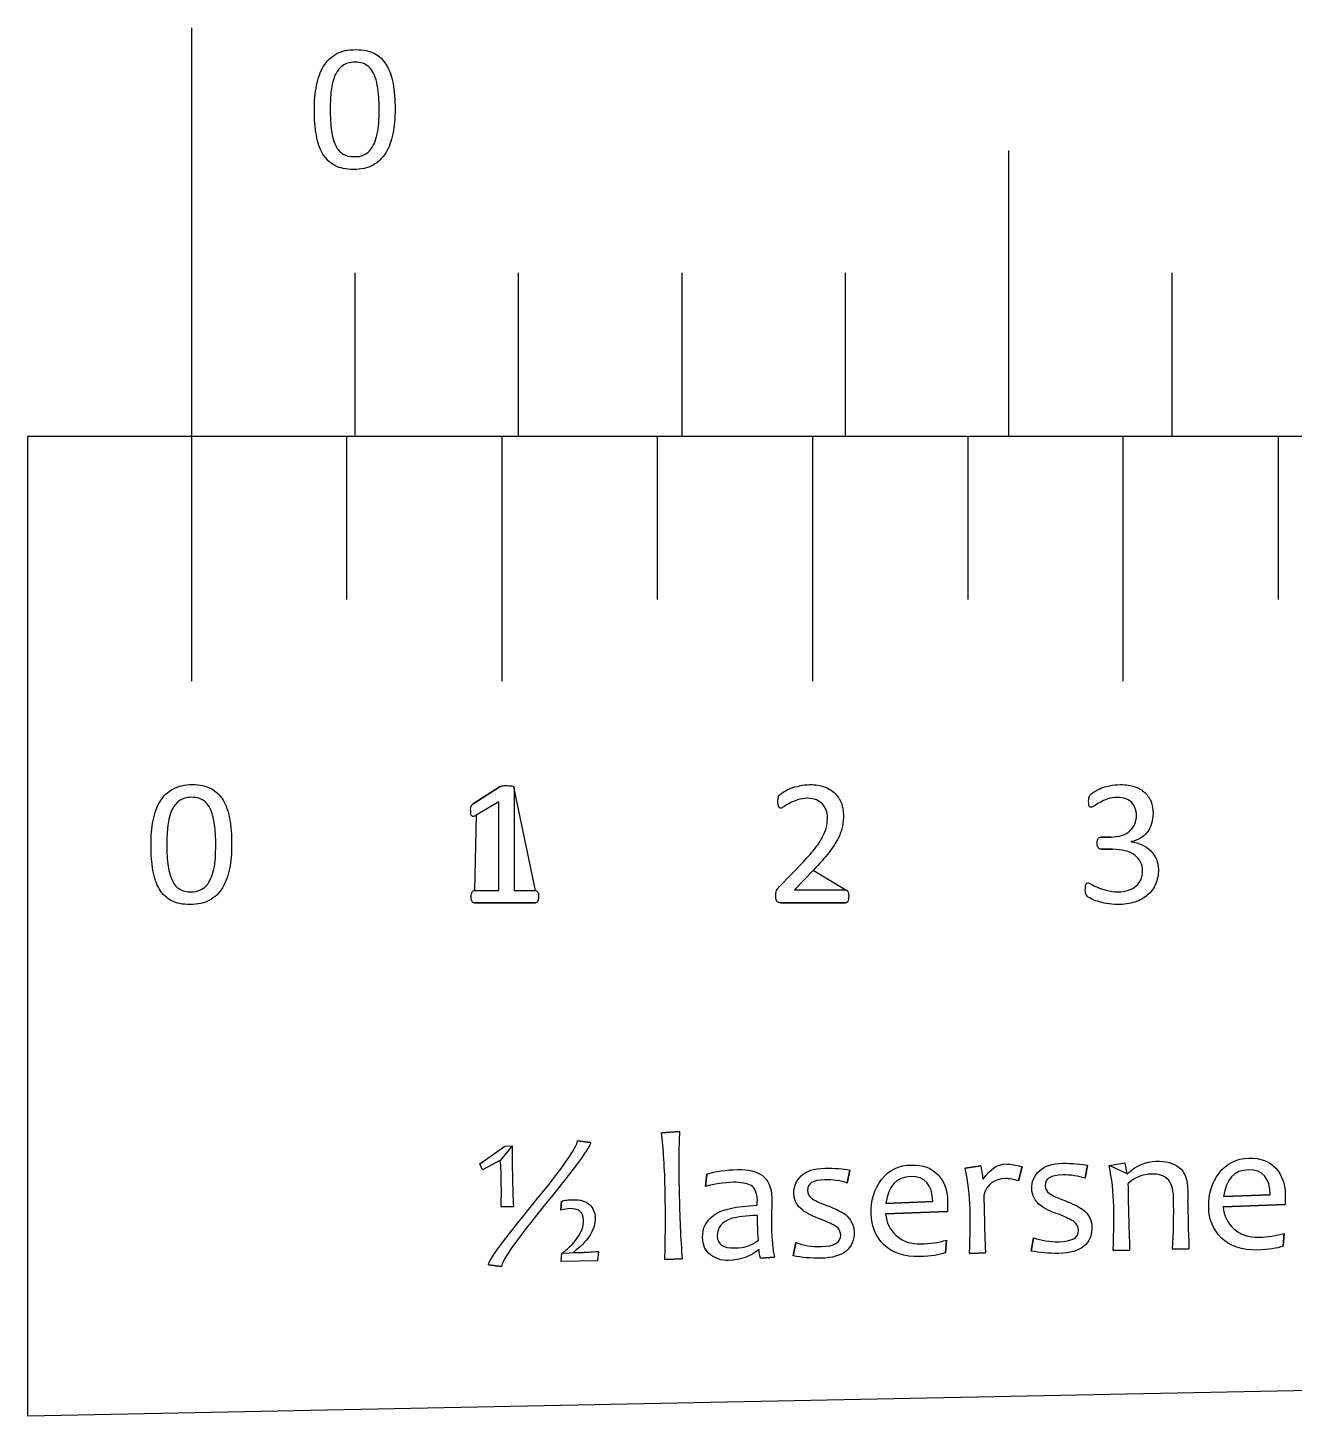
# Model space of a CAD drawing. Extents: x 4 to 55.2, y 4.1 to 17.7.
# Drawn here: x 4 to 16.4, y 4.07 to 17.67 of the extents above; entities that cross this region are included whole.
import ezdxf

# ---------------------------------------------------------------- set-up
doc = ezdxf.new("R2010")
doc.units = 0
doc.layers.get('0').update_dxf_attribs({"linetype": 'CONTINUOUS'})

msp = doc.modelspace()

# ---------------------------------------------------------------- linework, layer by layer
at = {"color": 7}
for points in [[(5.600418, 17.673884), (5.600418, 13.673384)], [(13.599724, 16.473311), (13.599724, 13.673384)], [(7.200053, 15.273867), (7.200053, 13.673384)], [(8.799689, 15.273867), (8.799689, 13.673384)], [(10.400453, 15.273867), (10.400453, 13.673384)], [(12.000089, 15.273867), (12.000089, 13.673384)], [(15.200489, 15.273867), (15.200489, 13.673384)], [(5.600418, 13.673384), (5.600418, 11.273367)], [(7.11962, 13.673384), (7.11962, 12.073749)], [(8.639669, 13.673384), (8.639669, 11.273367)], [(10.16, 13.673384), (10.16, 12.073749)], [(11.680331, 13.673384), (11.680331, 11.273367)], [(13.200662, 13.673384), (13.200662, 12.073749)], [(14.719582, 13.673384), (14.719582, 11.273367)], [(16.239913, 13.673384), (16.239913, 12.073749)]]:
    msp.add_lwpolyline(points, dxfattribs=at)
for points in [[(7.439378, 16.864753), (7.439378, 16.864753)], [(7.5946, 16.87576), (7.5946, 16.87576)], [(55.199844, 5.098627), (3.999089, 4.074442), (3.999653, 13.673384), (55.200409, 13.673384), (55.200409, 5.098627), (55.199844, 5.098627)], [(8.360833, 10.073922), (8.624429, 10.24128)], [(8.758767, 10.238176), (8.762153, 10.227169), (8.762153, 9.224998), (8.968176, 9.224998)], [(8.37184, 9.224998), (8.610036, 9.224998), (8.610036, 10.093678), (8.38962, 9.960187)], [(5.839742, 9.6647), (5.839742, 9.6647)], [(5.994964, 9.675707), (5.994964, 9.675707)], [(14.503682, 9.747391), (14.603871, 9.747391)], [(14.801144, 9.702236), (14.801144, 9.699978)], [(14.618264, 9.627447), (14.50594, 9.627447)], [(11.358316, 9.264509), (11.586633, 9.499318)], [(11.686822, 9.420013), (11.5062, 9.231489), (12.002064, 9.231489)], [(15.068127, 9.428762), (15.068127, 9.428762)], [(9.000349, 9.162062), (9.000349, 9.162062)], [(12.036496, 9.168836), (12.036496, 9.168836)], [(8.968176, 9.102513), (8.37184, 9.102513)], [(12.003193, 9.102513), (11.372709, 9.102513)], [(10.202051, 6.851509), (10.380416, 6.863644)], [(8.626687, 6.582551), (8.451144, 6.488571), (8.426027, 6.54812), (8.670713, 6.719147), (8.742398, 6.721404)], [(9.379656, 6.770793), (9.508631, 6.756682), (9.508631, 6.756682)], [(13.175262, 6.502964), (13.328509, 6.528364)], [(14.373578, 6.53288), (14.349307, 6.405033)], [(14.585244, 6.531751), (14.73962, 6.557151), (14.758247, 6.450189), (14.765867, 6.450189)], [(10.633004, 6.325447), (10.64514, 6.446802)], [(12.045244, 6.485467), (12.020973, 6.35762)], [(13.348264, 6.399389), (13.354756, 6.399389)], [(13.735191, 6.519616), (13.698784, 6.378504)], [(13.735191, 6.519616), (13.735191, 6.519616)], [(8.754533, 6.127044), (8.634307, 6.124787)], [(8.754533, 6.127044), (8.754533, 6.127044)], [(9.216249, 6.094024), (9.224151, 6.181231)], [(12.40028, 6.159218), (12.857762, 6.178973), (12.857762, 6.178973)], [(13.004236, 6.183207), (13.004236, 6.183207)], [(16.308211, 6.147082), (15.701998, 6.12394)], [(15.705384, 6.226387), (16.162867, 6.243884), (16.162867, 6.243884)], [(16.30934, 6.250658), (16.30934, 6.250658)], [(13.003107, 6.08076), (12.396893, 6.057618)], [(12.088142, 5.886873), (12.088142, 5.886873)], [(14.416476, 5.934287), (14.416476, 5.934287)], [(16.299462, 5.865707), (16.287327, 5.741247)], [(11.151164, 5.798538), (11.151164, 5.798538)], [(11.492936, 5.645291), (11.517207, 5.775396)], [(12.994358, 5.799667), (12.982222, 5.676336)], [(13.821269, 5.692704), (13.84554, 5.822809)], [(15.366718, 5.71246), (15.205851, 5.710484)], [(15.366718, 5.71246), (15.366718, 5.71246)], [(9.585678, 5.688471), (9.5758, 5.597878), (9.219636, 5.591387), (9.227256, 5.670691)], [(9.346353, 5.686213), (9.346353, 5.677182)], [(9.585678, 5.688471), (9.585678, 5.688471)], [(10.405816, 5.614529), (10.2362, 5.610013)], [(10.405816, 5.614529), (10.405816, 5.614529)], [(11.159913, 5.70484), (11.151164, 5.70484)], [(11.309773, 5.630898), (11.172049, 5.623278)], [(11.309773, 5.630898), (11.309773, 5.630898)], [(13.374793, 5.674078), (13.219289, 5.669562)], [(14.785904, 5.700607), (14.624756, 5.698349)], [(8.637693, 5.540587), (8.508718, 5.557238)]]:
    msp.add_lwpolyline(points, close=True, dxfattribs=at)
for points in [[(6.894689, 17.296836), (6.925451, 17.347636), (6.967502, 17.388558), (7.019149, 17.417062)], [(7.019149, 17.417062), (7.071078, 17.446978), (7.13486, 17.45996), (7.21106, 17.45996)], [(7.21106, 17.45996), (7.282744, 17.45996), (7.343422, 17.446978), (7.392811, 17.422707)], [(7.392811, 17.422707), (7.441353, 17.397307), (7.480018, 17.358642), (7.51078, 17.308971)], [(6.826391, 17.10944), (6.839656, 17.182253), (6.862798, 17.245189), (6.894689, 17.296836)], [(7.079827, 17.30248), (7.047936, 17.27708), (7.023664, 17.245189), (7.005884, 17.204267)], [(7.202311, 17.337758), (7.151511, 17.3355), (7.110589, 17.325622), (7.079827, 17.30248)], [(7.278229, 17.326751), (7.255087, 17.332113), (7.229687, 17.3355), (7.202311, 17.337758)], [(7.338907, 17.291473), (7.32028, 17.305867), (7.300242, 17.318002), (7.278229, 17.326751)], [(7.384062, 17.228538), (7.370798, 17.252809), (7.355558, 17.272564), (7.338907, 17.291473)], [(7.51078, 17.308971), (7.539567, 17.259582), (7.56158, 17.200033), (7.574844, 17.12722)], [(7.005884, 17.204267), (6.988387, 17.163627), (6.976251, 17.115084), (6.969478, 17.058922)], [(7.415107, 17.139356), (7.406076, 17.173504), (7.396198, 17.203138), (7.384062, 17.228538)], [(7.432604, 17.018), (7.428089, 17.063156), (7.421598, 17.104078), (7.415107, 17.139356)], [(6.805224, 16.870398), (6.804378, 16.956193), (6.810869, 17.036627), (6.826391, 17.10944)], [(6.969478, 17.058922), (6.962987, 17.002478), (6.9596, 16.944058), (6.9596, 16.882533)], [(7.439378, 16.864753), (7.439378, 16.922044), (7.43712, 16.973973), (7.432604, 17.018)], [(7.574844, 17.12722), (7.588109, 17.053278), (7.5946, 16.969458), (7.5946, 16.87576)], [(6.824133, 16.621196), (6.810869, 16.694009), (6.804378, 16.7767), (6.805224, 16.870398)], [(6.9596, 16.882533), (6.9596, 16.796456), (6.964116, 16.722513), (6.972864, 16.662964)], [(7.434862, 16.742551), (7.43712, 16.782062), (7.439378, 16.824113), (7.439378, 16.864753)], [(7.5946, 16.87576), (7.5946, 16.788836), (7.58698, 16.707273), (7.573716, 16.635589)], [(7.420469, 16.63446), (7.427242, 16.66748), (7.431476, 16.703887), (7.434862, 16.742551)], [(6.887916, 16.436904), (6.857153, 16.485447), (6.836269, 16.547253), (6.824133, 16.621196)], [(6.972864, 16.662964), (6.981613, 16.603416), (6.994878, 16.554873), (7.014916, 16.51762)], [(7.391964, 16.541891), (7.402971, 16.569267), (7.412849, 16.600311), (7.420469, 16.63446)], [(7.573716, 16.635589), (7.558193, 16.563904), (7.535051, 16.500969), (7.504289, 16.44904)], [(7.014916, 16.51762), (7.032413, 16.481213), (7.056684, 16.452427), (7.087447, 16.436058)], [(7.283873, 16.425898), (7.308144, 16.436058), (7.329029, 16.451298), (7.347656, 16.471336)], [(7.347656, 16.471336), (7.364307, 16.49222), (7.3787, 16.515362), (7.391964, 16.541891)], [(7.005884, 16.323451), (6.957342, 16.34998), (6.917831, 16.387516), (6.887916, 16.436904)], [(7.187918, 16.285916), (7.115104, 16.285916), (7.054427, 16.298051), (7.005884, 16.323451)], [(7.087447, 16.436058), (7.116233, 16.418278), (7.15264, 16.410658), (7.196667, 16.411787)], [(7.3787, 16.329096), (7.325642, 16.29918), (7.262989, 16.285916), (7.187918, 16.285916)], [(7.196667, 16.411787), (7.228558, 16.410658), (7.258473, 16.414891), (7.283873, 16.425898)], [(7.504289, 16.44904), (7.471269, 16.397393), (7.429218, 16.355342), (7.3787, 16.329096)], [(5.295053, 10.097064), (5.325816, 10.147582), (5.367867, 10.189633), (5.419513, 10.217009)], [(5.419513, 10.217009), (5.471442, 10.246924), (5.535224, 10.261318), (5.611424, 10.261318)], [(5.611424, 10.261318), (5.683109, 10.261318), (5.743787, 10.248053), (5.793176, 10.221524)], [(5.793176, 10.221524), (5.841718, 10.196124), (5.880382, 10.158589), (5.911144, 10.1092)], [(8.624429, 10.24128), (8.625558, 10.242409), (8.628662, 10.243538), (8.633178, 10.244667)], [(8.633178, 10.244667), (8.636564, 10.246924), (8.640798, 10.248053), (8.646442, 10.250311)], [(8.646442, 10.250311), (8.650676, 10.250311), (8.65632, 10.250311), (8.66394, 10.25144)], [(8.66394, 10.25144), (8.670713, 10.250311), (8.680591, 10.250311), (8.691598, 10.25144)], [(8.691598, 10.25144), (8.704862, 10.250311), (8.715869, 10.250311), (8.725747, 10.250311)], [(8.725747, 10.250311), (8.734496, 10.248053), (8.742398, 10.246924), (8.74776, 10.244667)], [(8.74776, 10.244667), (8.753404, 10.242409), (8.756509, 10.240151), (8.758767, 10.238176)], [(11.403471, 10.191891), (11.421251, 10.202898), (11.442136, 10.213904), (11.468664, 10.224911)], [(11.468664, 10.224911), (11.494064, 10.234789), (11.523698, 10.24128), (11.555589, 10.250311)], [(11.555589, 10.250311), (11.586633, 10.255673), (11.619653, 10.261318), (11.654931, 10.261318)], [(11.654931, 10.261318), (11.709964, 10.261318), (11.757378, 10.252287), (11.799429, 10.238176)], [(11.799429, 10.238176), (11.840069, 10.221524), (11.875347, 10.20064), (11.903004, 10.172982)], [(14.440747, 10.191891), (14.458527, 10.202898), (14.479411, 10.213904), (14.504811, 10.224911)], [(14.504811, 10.224911), (14.529082, 10.234789), (14.557587, 10.24128), (14.590607, 10.250311)], [(14.590607, 10.250311), (14.62278, 10.255673), (14.658058, 10.261318), (14.69644, 10.261318)], [(14.69644, 10.261318), (14.748369, 10.261318), (14.794653, 10.253416), (14.835576, 10.240151)], [(14.835576, 10.240151), (14.873958, 10.227169), (14.906978, 10.207131), (14.934636, 10.18286)], [(5.226756, 9.909669), (5.24002, 9.9822), (5.263162, 10.044007), (5.295053, 10.097064)], [(5.480191, 10.101298), (5.4483, 10.077027), (5.424029, 10.044007), (5.406249, 10.004496)], [(5.602676, 10.136576), (5.551876, 10.135447), (5.510953, 10.12444), (5.480191, 10.101298)], [(5.678593, 10.125569), (5.655451, 10.132342), (5.630051, 10.135447), (5.602676, 10.136576)], [(5.739271, 10.090291), (5.720644, 10.106942), (5.700607, 10.119078), (5.678593, 10.125569)], [(5.784427, 10.028484), (5.771162, 10.052756), (5.755922, 10.073922), (5.739271, 10.090291)], [(5.911144, 10.1092), (5.939931, 10.060658), (5.961944, 9.99998), (5.975209, 9.926038)], [(8.347569, 10.061787), (8.350956, 10.064891), (8.355471, 10.068278), (8.360833, 10.073922)], [(11.343076, 10.09904), (11.341947, 10.108071), (11.343076, 10.114562), (11.343922, 10.122182)], [(11.345051, 10.067149), (11.343076, 10.075051), (11.341947, 10.086058), (11.343076, 10.09904)], [(11.343922, 10.122182), (11.343922, 10.128956), (11.345051, 10.133471), (11.347309, 10.138833)], [(11.349567, 10.047393), (11.347309, 10.05078), (11.34618, 10.0584), (11.345051, 10.067149)], [(11.347309, 10.138833), (11.348438, 10.143349), (11.349567, 10.146453), (11.352953, 10.153227)], [(11.352953, 10.153227), (11.354082, 10.156613), (11.359444, 10.160847), (11.367064, 10.16762)], [(11.367064, 10.16762), (11.373838, 10.172982), (11.385973, 10.180884), (11.403471, 10.191891)], [(11.458787, 10.079284), (11.435644, 10.067149), (11.416736, 10.056142), (11.402342, 10.047393)], [(11.535833, 10.111176), (11.5062, 10.101298), (11.479671, 10.090291), (11.458787, 10.079284)], [(11.635176, 10.126698), (11.59764, 10.125569), (11.56462, 10.121336), (11.535833, 10.111176)], [(11.718996, 10.111176), (11.693596, 10.121336), (11.665938, 10.125569), (11.635176, 10.126698)], [(11.779391, 10.071664), (11.761893, 10.086904), (11.742138, 10.101298), (11.718996, 10.111176)], [(11.815798, 10.012116), (11.807049, 10.033), (11.794913, 10.052756), (11.779391, 10.071664)], [(11.903004, 10.172982), (11.929533, 10.144478), (11.949289, 10.113433), (11.963682, 10.078156)], [(11.963682, 10.078156), (11.976947, 10.042878), (11.983438, 10.004496), (11.984567, 9.965831)], [(14.384584, 10.09904), (14.384584, 10.108071), (14.384584, 10.114562), (14.385713, 10.122182)], [(14.385713, 10.067149), (14.384584, 10.073922), (14.384584, 10.086058), (14.384584, 10.09904)], [(14.385713, 10.122182), (14.385713, 10.128956), (14.386842, 10.133471), (14.3891, 10.141091)], [(14.389947, 10.05078), (14.387971, 10.052756), (14.386842, 10.059529), (14.385713, 10.067149)], [(14.3891, 10.141091), (14.389947, 10.144478), (14.392204, 10.148711), (14.395591, 10.154356)], [(14.395591, 10.154356), (14.39672, 10.156613), (14.400107, 10.161976), (14.406598, 10.16762)], [(14.406598, 10.16762), (14.411113, 10.172982), (14.423249, 10.180884), (14.440747, 10.191891)], [(14.49578, 10.086904), (14.472638, 10.073922), (14.45514, 10.062916), (14.440747, 10.053884)], [(14.57198, 10.121336), (14.542064, 10.1092), (14.516947, 10.098193), (14.49578, 10.086904)], [(14.665678, 10.135447), (14.631529, 10.134318), (14.599638, 10.130084), (14.57198, 10.121336)], [(14.748369, 10.121336), (14.724098, 10.131213), (14.69644, 10.134318), (14.665678, 10.135447)], [(14.806789, 10.084929), (14.791267, 10.09904), (14.77264, 10.112304), (14.748369, 10.121336)], [(14.840938, 10.027638), (14.833318, 10.049651), (14.821182, 10.067149), (14.806789, 10.084929)], [(14.934636, 10.18286), (14.961164, 10.156613), (14.98092, 10.126698), (14.995313, 10.094807)], [(14.995313, 10.094807), (15.007449, 10.059529), (15.01394, 10.020864), (15.015069, 9.980224)], [(5.406249, 10.004496), (5.388751, 9.962444), (5.376616, 9.913902), (5.369842, 9.859998)], [(5.815471, 9.938173), (5.80644, 9.972322), (5.796562, 10.003367), (5.784427, 10.028484)], [(5.832969, 9.817947), (5.828453, 9.863384), (5.821962, 9.902896), (5.815471, 9.938173)], [(8.335433, 10.006471), (8.334304, 10.016349), (8.334304, 10.026509), (8.336562, 10.031871)], [(8.337691, 9.973451), (8.335433, 9.981071), (8.334304, 9.99236), (8.335433, 10.006471)], [(8.336562, 10.031871), (8.336562, 10.038644), (8.33882, 10.044007), (8.341078, 10.05078)], [(8.345311, 9.954824), (8.341078, 9.957082), (8.33882, 9.964702), (8.337691, 9.973451)], [(8.341078, 10.05078), (8.342207, 10.053884), (8.344464, 10.059529), (8.347569, 10.061787)], [(8.361962, 9.94918), (8.354342, 9.948051), (8.348698, 9.94918), (8.345311, 9.954824)], [(8.38962, 9.960187), (8.377484, 9.954824), (8.368453, 9.950309), (8.361962, 9.94918)], [(11.358316, 10.035258), (11.354082, 10.037516), (11.350696, 10.04062), (11.349567, 10.047393)], [(11.369322, 10.030742), (11.365089, 10.029613), (11.361702, 10.030742), (11.358316, 10.035258)], [(11.402342, 10.047393), (11.387102, 10.036387), (11.376096, 10.029613), (11.369322, 10.030742)], [(11.829062, 9.939302), (11.827933, 9.965831), (11.8237, 9.988973), (11.815798, 10.012116)], [(11.820313, 9.858869), (11.825676, 9.886527), (11.827933, 9.913902), (11.829062, 9.939302)], [(11.984567, 9.965831), (11.983438, 9.927167), (11.980051, 9.89076), (11.974689, 9.855482)], [(14.397849, 10.04062), (14.394462, 10.04062), (14.391076, 10.044007), (14.389947, 10.05078)], [(14.409984, 10.038644), (14.40434, 10.038644), (14.400953, 10.038644), (14.397849, 10.04062)], [(14.440747, 10.053884), (14.425224, 10.042878), (14.414218, 10.038644), (14.409984, 10.038644)], [(14.835576, 9.873262), (14.846582, 9.897533), (14.851944, 9.927167), (14.853073, 9.960187)], [(14.853073, 9.960187), (14.851944, 9.983329), (14.848558, 10.005342), (14.840938, 10.027638)], [(15.015069, 9.980224), (15.01394, 9.944947), (15.009707, 9.910516), (15.000676, 9.879753)], [(5.205589, 9.671473), (5.204742, 9.756422), (5.211233, 9.837984), (5.226756, 9.909669)], [(5.369842, 9.859998), (5.363351, 9.803836), (5.359964, 9.744287), (5.359964, 9.68248)], [(5.839742, 9.6647), (5.839742, 9.722273), (5.837484, 9.772791), (5.832969, 9.817947)], [(5.975209, 9.926038), (5.988473, 9.853224), (5.994964, 9.769404), (5.994964, 9.675707)], [(11.786164, 9.761784), (11.802533, 9.795933), (11.814669, 9.828107), (11.820313, 9.858869)], [(11.974689, 9.855482), (11.966787, 9.817947), (11.953804, 9.779564), (11.933767, 9.737513)], [(14.707447, 9.761784), (14.737362, 9.771662), (14.763891, 9.786056), (14.785904, 9.804682)], [(14.785904, 9.804682), (14.806789, 9.82472), (14.82344, 9.846733), (14.835576, 9.873262)], [(14.960036, 9.797062), (14.941409, 9.772791), (14.918267, 9.753036), (14.892867, 9.736384)], [(15.000676, 9.879753), (14.990798, 9.85012), (14.977533, 9.821333), (14.960036, 9.797062)], [(5.224498, 9.420013), (5.211233, 9.493956), (5.204742, 9.576647), (5.205589, 9.671473)], [(5.359964, 9.68248), (5.359964, 9.595273), (5.36448, 9.52246), (5.373229, 9.463193)], [(5.835227, 9.543627), (5.837484, 9.582009), (5.839742, 9.62406), (5.839742, 9.6647)], [(5.994964, 9.675707), (5.994964, 9.588782), (5.987344, 9.508349), (5.97408, 9.436664)], [(11.713351, 9.644944), (11.744113, 9.686996), (11.768384, 9.725378), (11.786164, 9.761784)], [(11.933767, 9.737513), (11.912882, 9.696873), (11.883249, 9.64946), (11.843456, 9.597531)], [(14.468404, 9.688971), (14.467276, 9.698849), (14.468404, 9.709009), (14.470662, 9.717758)], [(14.471509, 9.659338), (14.468404, 9.665829), (14.467276, 9.675707), (14.468404, 9.688971)], [(14.470662, 9.717758), (14.472638, 9.72312), (14.474896, 9.731022), (14.478282, 9.734127)], [(14.479411, 9.640429), (14.474896, 9.643816), (14.472638, 9.650589), (14.471509, 9.659338)], [(14.478282, 9.734127), (14.481669, 9.738642), (14.484773, 9.743158), (14.489289, 9.744287)], [(14.489289, 9.744287), (14.492676, 9.746262), (14.498038, 9.747391), (14.503682, 9.747391)], [(14.603871, 9.747391), (14.641407, 9.747391), (14.675556, 9.753036), (14.707447, 9.761784)], [(14.892867, 9.736384), (14.865209, 9.720016), (14.835576, 9.709009), (14.801144, 9.702236)], [(14.801144, 9.699978), (14.839809, 9.696873), (14.875087, 9.685867), (14.908107, 9.671473)], [(14.908107, 9.671473), (14.94028, 9.653693), (14.968784, 9.636196), (14.993056, 9.613053)], [(5.820833, 9.433278), (5.827607, 9.466298), (5.83184, 9.502704), (5.835227, 9.543627)], [(11.586633, 9.499318), (11.63828, 9.554633), (11.680331, 9.603176), (11.713351, 9.644944)], [(11.843456, 9.597531), (11.803662, 9.544756), (11.750887, 9.486336), (11.686822, 9.420013)], [(14.491547, 9.630551), (14.485902, 9.63168), (14.481669, 9.636196), (14.479411, 9.640429)], [(14.50594, 9.627447), (14.499167, 9.627447), (14.494933, 9.627447), (14.491547, 9.630551)], [(14.742724, 9.613053), (14.705471, 9.621802), (14.66342, 9.627447), (14.618264, 9.627447)], [(14.835576, 9.569027), (14.810176, 9.588782), (14.779131, 9.603176), (14.742724, 9.613053)], [(14.892867, 9.501576), (14.879602, 9.526976), (14.860693, 9.550118), (14.835576, 9.569027)], [(14.993056, 9.613053), (15.016198, 9.588782), (15.033978, 9.559996), (15.048089, 9.530362)], [(15.048089, 9.530362), (15.060224, 9.498471), (15.066998, 9.46404), (15.068127, 9.428762)], [(5.28828, 9.238262), (5.257518, 9.285676), (5.236633, 9.3472), (5.224498, 9.420013)], [(5.373229, 9.463193), (5.381978, 9.403644), (5.395242, 9.356231), (5.41528, 9.318696)], [(5.792329, 9.342967), (5.803336, 9.369496), (5.813213, 9.401387), (5.820833, 9.433278)], [(5.97408, 9.436664), (5.958558, 9.362722), (5.935416, 9.300916), (5.904653, 9.250398)], [(14.912622, 9.41578), (14.911493, 9.447671), (14.905002, 9.475329), (14.892867, 9.501576)], [(14.8971, 9.333089), (14.906978, 9.35736), (14.911493, 9.384736), (14.912622, 9.41578)], [(15.068127, 9.428762), (15.066998, 9.377116), (15.058249, 9.329702), (15.040469, 9.286804)], [(5.41528, 9.318696), (5.432778, 9.280031), (5.457049, 9.252373), (5.487811, 9.237133)], [(5.684238, 9.227256), (5.708509, 9.237133), (5.729393, 9.251527), (5.74802, 9.272411)], [(5.74802, 9.272411), (5.764671, 9.291038), (5.779064, 9.31418), (5.792329, 9.342967)], [(5.904653, 9.250398), (5.871633, 9.196211), (5.829582, 9.1567), (5.779064, 9.127913)], [(11.340818, 9.242496), (11.345051, 9.250398), (11.350696, 9.256889), (11.358316, 9.264509)], [(14.352693, 9.243624), (14.351564, 9.263662), (14.353822, 9.278902), (14.359184, 9.287651)], [(14.359184, 9.287651), (14.362571, 9.296682), (14.369062, 9.29894), (14.377811, 9.299787)], [(14.377811, 9.299787), (14.382327, 9.29894), (14.392204, 9.295553), (14.408856, 9.285676)], [(14.408856, 9.285676), (14.424378, 9.275516), (14.445262, 9.265638), (14.470662, 9.25576)], [(14.470662, 9.25576), (14.49578, 9.243624), (14.524567, 9.233747), (14.558716, 9.226127)], [(14.776027, 9.227256), (14.80566, 9.237133), (14.83106, 9.250398), (14.850816, 9.267896)], [(14.850816, 9.267896), (14.870853, 9.285676), (14.886093, 9.307689), (14.8971, 9.333089)], [(15.040469, 9.286804), (15.021842, 9.243624), (14.995313, 9.208347), (14.962293, 9.179842)], [(5.406249, 9.123398), (5.357989, 9.148798), (5.318196, 9.186333), (5.28828, 9.238262)], [(5.588282, 9.086144), (5.515469, 9.086144), (5.454791, 9.09828), (5.406249, 9.123398)], [(5.487811, 9.237133), (5.516598, 9.218224), (5.553004, 9.209476), (5.597031, 9.211733)], [(5.779064, 9.127913), (5.726007, 9.099127), (5.663353, 9.086144), (5.588282, 9.086144)], [(5.597031, 9.211733), (5.628922, 9.209476), (5.658838, 9.21512), (5.684238, 9.227256)], [(8.339949, 9.162062), (8.33882, 9.173069), (8.339949, 9.181818), (8.342207, 9.190849)], [(8.342207, 9.133558), (8.339949, 9.142307), (8.33882, 9.151056), (8.339949, 9.162062)], [(8.342207, 9.190849), (8.343336, 9.19734), (8.345311, 9.204113), (8.348698, 9.208347)], [(8.349827, 9.115778), (8.345311, 9.121422), (8.343336, 9.125656), (8.342207, 9.133558)], [(8.348698, 9.208347), (8.350956, 9.213991), (8.354342, 9.216249), (8.358576, 9.219353)], [(8.359704, 9.107029), (8.355471, 9.109287), (8.352084, 9.111262), (8.349827, 9.115778)], [(8.358576, 9.219353), (8.361962, 9.221611), (8.366478, 9.223869), (8.37184, 9.224998)], [(8.968176, 9.224998), (8.971562, 9.223869), (8.976078, 9.221611), (8.980311, 9.219353)], [(8.990471, 9.115778), (8.987084, 9.111262), (8.983698, 9.109287), (8.979464, 9.107029)], [(8.980311, 9.219353), (8.983698, 9.216249), (8.987084, 9.213991), (8.9916, 9.208347)], [(8.996962, 9.133558), (8.994704, 9.125656), (8.992447, 9.121422), (8.990471, 9.115778)], [(8.9916, 9.208347), (8.993576, 9.204113), (8.995833, 9.19734), (8.998091, 9.190849)], [(9.000349, 9.162062), (8.99922, 9.151056), (8.998091, 9.142307), (8.996962, 9.133558)], [(8.998091, 9.190849), (8.998091, 9.181818), (8.99922, 9.173069), (9.000349, 9.162062)], [(11.321909, 9.168836), (11.32078, 9.179842), (11.32078, 9.190849), (11.323038, 9.200727)], [(11.325296, 9.135533), (11.321909, 9.144564), (11.32078, 9.1567), (11.321909, 9.168836)], [(11.323038, 9.200727), (11.323038, 9.207218), (11.325296, 9.21512), (11.329811, 9.223869)], [(11.335173, 9.115778), (11.329811, 9.121422), (11.326424, 9.126784), (11.325296, 9.135533)], [(11.329811, 9.223869), (11.331787, 9.228384), (11.336302, 9.236004), (11.340818, 9.242496)], [(11.350696, 9.107029), (11.343922, 9.109287), (11.33856, 9.111262), (11.335173, 9.115778)], [(12.002064, 9.231489), (12.00658, 9.231489), (12.011096, 9.229231), (12.015329, 9.227256)], [(12.015329, 9.227256), (12.019844, 9.224998), (12.023231, 9.220482), (12.026336, 9.21512)], [(12.027464, 9.119164), (12.02436, 9.111262), (12.020973, 9.109287), (12.017587, 9.107029)], [(12.026336, 9.21512), (12.029722, 9.209476), (12.03198, 9.204113), (12.034238, 9.195082)], [(12.034238, 9.13892), (12.03198, 9.1313), (12.029722, 9.122551), (12.027464, 9.119164)], [(12.034238, 9.195082), (12.034238, 9.188591), (12.035367, 9.178713), (12.036496, 9.168836)], [(12.036496, 9.168836), (12.035367, 9.1567), (12.034238, 9.147669), (12.034238, 9.13892)], [(14.353822, 9.212862), (14.351564, 9.220482), (14.351564, 9.23036), (14.352693, 9.243624)], [(14.358056, 9.191978), (14.355798, 9.195082), (14.353822, 9.204113), (14.353822, 9.212862)], [(14.364829, 9.176456), (14.362571, 9.179842), (14.360313, 9.184076), (14.358056, 9.191978)], [(14.374707, 9.163191), (14.370191, 9.167707), (14.366804, 9.170811), (14.364829, 9.176456)], [(14.406598, 9.144564), (14.3891, 9.153313), (14.37894, 9.158676), (14.374707, 9.163191)], [(14.470662, 9.118036), (14.444133, 9.124527), (14.42212, 9.133558), (14.406598, 9.144564)], [(14.559844, 9.097151), (14.526824, 9.101384), (14.496909, 9.109287), (14.470662, 9.118036)], [(14.558716, 9.226127), (14.591736, 9.21512), (14.629271, 9.209476), (14.670193, 9.211733)], [(14.670193, 9.211733), (14.709704, 9.209476), (14.744982, 9.21512), (14.776027, 9.227256)], [(14.962293, 9.179842), (14.927016, 9.148798), (14.884964, 9.125656), (14.836422, 9.110416)], [(8.37184, 9.102513), (8.366478, 9.102513), (8.361962, 9.103642), (8.359704, 9.107029)], [(8.979464, 9.107029), (8.974949, 9.103642), (8.970433, 9.102513), (8.968176, 9.102513)], [(11.372709, 9.102513), (11.36396, 9.102513), (11.357187, 9.103642), (11.350696, 9.107029)], [(12.017587, 9.107029), (12.012224, 9.103642), (12.007709, 9.102513), (12.003193, 9.102513)], [(14.666807, 9.086144), (14.628142, 9.086144), (14.592864, 9.089249), (14.559844, 9.097151)], [(14.836422, 9.110416), (14.785904, 9.094893), (14.729742, 9.086144), (14.666807, 9.086144)], [(10.239304, 6.268156), (10.233942, 6.504093), (10.221807, 6.699391), (10.202051, 6.851509)], [(10.380416, 6.863644), (10.371667, 6.702496), (10.369409, 6.505222), (10.376182, 6.272671)], [(8.742398, 6.721404), (8.74014, 6.637584), (8.74014, 6.53288), (8.744656, 6.408138)], [(8.944187, 6.151316), (9.235158, 6.50748), (9.379656, 6.712373), (9.379656, 6.770793)], [(9.508631, 6.756682), (9.508631, 6.71576), (9.363004, 6.517358), (9.072033, 6.159218)], [(8.634307, 6.406162), (8.632049, 6.466558), (8.629791, 6.524978), (8.626687, 6.582551)], [(12.3571, 6.391769), (12.427656, 6.485467), (12.52474, 6.534009), (12.6492, 6.535138)], [(12.6492, 6.535138), (12.762936, 6.537113), (12.84986, 6.505222), (12.910538, 6.440311)], [(13.328509, 6.528364), (13.340644, 6.463453), (13.347136, 6.420273), (13.348264, 6.399389)], [(13.354756, 6.399389), (13.416562, 6.493087), (13.489376, 6.542758), (13.574324, 6.545016)], [(13.574324, 6.545016), (13.618351, 6.545016), (13.672256, 6.535138), (13.735191, 6.519616)], [(13.899444, 6.475589), (13.947987, 6.523849), (14.025033, 6.549249), (14.13002, 6.551507)], [(14.13002, 6.551507), (14.230209, 6.552636), (14.311771, 6.546144), (14.373578, 6.53288)], [(14.631529, 6.132689), (14.627013, 6.268156), (14.611773, 6.401647), (14.585244, 6.531751)], [(14.765867, 6.450189), (14.850816, 6.530622), (14.943384, 6.570416), (15.042727, 6.572391)], [(15.042727, 6.572391), (15.139811, 6.57352), (15.215729, 6.554893), (15.271044, 6.511996)], [(15.662204, 6.45668), (15.73276, 6.550378), (15.829844, 6.59892), (15.954304, 6.602307)], [(15.954304, 6.602307), (16.06804, 6.604564), (16.154964, 6.571262), (16.215642, 6.505222)], [(8.634307, 6.124787), (8.635436, 6.221871), (8.635436, 6.315569), (8.634307, 6.406162)], [(8.744656, 6.408138), (8.744656, 6.320084), (8.74776, 6.226387), (8.754533, 6.127044)], [(10.64514, 6.446802), (10.732064, 6.47446), (10.833664, 6.487724), (10.949376, 6.490829)], [(10.949376, 6.490829), (11.052951, 6.491958), (11.133384, 6.473331), (11.191804, 6.43128)], [(11.191804, 6.43128), (11.249378, 6.389511), (11.28014, 6.315569), (11.282398, 6.213122)], [(11.499427, 6.253762), (11.497169, 6.321213), (11.520311, 6.379633), (11.571111, 6.428176)], [(11.571111, 6.428176), (11.619653, 6.476718), (11.6967, 6.501836), (11.801687, 6.504093)], [(12.020973, 6.35762), (11.95578, 6.380762), (11.88212, 6.391769), (11.799429, 6.39064)], [(11.801687, 6.504093), (11.901876, 6.505222), (11.983438, 6.498731), (12.045244, 6.485467)], [(12.254653, 6.056489), (12.251267, 6.184336), (12.285416, 6.296942), (12.3571, 6.391769)], [(12.644967, 6.421402), (12.503856, 6.418016), (12.422293, 6.33222), (12.40028, 6.159218)], [(12.857762, 6.178973), (12.853247, 6.344356), (12.782691, 6.424789), (12.644967, 6.421402)], [(12.910538, 6.440311), (12.970087, 6.37286), (13.001131, 6.287064), (13.004236, 6.183207)], [(13.224933, 6.103902), (13.220418, 6.242756), (13.203767, 6.375118), (13.175262, 6.502964)], [(13.570938, 6.402776), (13.459742, 6.399389), (13.389187, 6.346613), (13.358142, 6.24078)], [(13.698784, 6.378504), (13.6525, 6.392898), (13.609602, 6.402776), (13.570938, 6.402776)], [(13.82776, 6.301176), (13.825502, 6.368627), (13.848644, 6.427047), (13.899444, 6.475589)], [(14.127762, 6.438053), (14.014027, 6.433538), (13.958993, 6.401647), (13.960122, 6.335607)], [(14.349307, 6.405033), (14.284113, 6.428176), (14.210453, 6.439182), (14.127762, 6.438053)], [(14.9987, 6.446802), (14.913751, 6.444544), (14.837551, 6.413782), (14.769253, 6.350847)], [(15.15618, 6.399389), (15.118644, 6.432409), (15.065869, 6.44906), (14.9987, 6.446802)], [(15.215729, 6.216509), (15.212342, 6.304562), (15.192587, 6.367498), (15.15618, 6.399389)], [(15.271044, 6.511996), (15.324949, 6.469944), (15.352607, 6.394027), (15.355711, 6.284807)], [(15.559758, 6.122811), (15.556371, 6.251787), (15.59052, 6.361853), (15.662204, 6.45668)], [(15.950071, 6.487724), (15.80896, 6.485467), (15.727398, 6.397131), (15.705384, 6.226387)], [(16.162867, 6.243884), (16.158351, 6.409267), (16.087796, 6.4897), (15.950071, 6.487724)], [(16.215642, 6.505222), (16.275191, 6.440311), (16.305953, 6.354233), (16.30934, 6.250658)], [(10.2362, 5.610013), (10.241562, 5.804182), (10.242691, 6.02234), (10.239304, 6.268156)], [(10.376182, 6.272671), (10.379287, 6.029113), (10.389447, 5.809544), (10.405816, 5.614529)], [(10.90422, 6.366369), (10.811651, 6.361853), (10.721058, 6.348589), (10.633004, 6.325447)], [(11.080609, 6.333349), (11.040816, 6.355362), (10.981267, 6.366369), (10.90422, 6.366369)], [(11.141287, 6.18998), (11.139029, 6.261664), (11.119273, 6.309078), (11.080609, 6.333349)], [(11.799429, 6.39064), (11.685693, 6.386124), (11.63066, 6.354233), (11.631789, 6.288193)], [(11.631789, 6.288193), (11.631789, 6.254891), (11.645053, 6.228644), (11.671582, 6.209736)], [(13.913838, 6.13918), (13.857676, 6.18236), (13.828889, 6.237393), (13.82776, 6.301176)], [(13.960122, 6.335607), (13.960122, 6.302304), (13.973387, 6.276058), (13.999916, 6.257149)], [(13.999916, 6.257149), (14.025033, 6.237393), (14.074704, 6.214251), (14.149776, 6.186593)], [(14.769253, 6.350847), (14.77264, 6.150187), (14.778002, 5.934287), (14.785904, 5.700607)], [(15.355711, 6.284807), (15.354582, 6.2738), (15.354582, 6.251787), (15.354582, 6.217638)], [(8.508718, 5.557238), (8.507589, 5.597878), (8.652933, 5.79628), (8.944187, 6.151316)], [(9.072033, 6.159218), (8.779933, 5.799667), (8.635436, 5.594773), (8.637693, 5.540587)], [(9.224151, 6.181231), (9.238544, 6.184336), (9.256042, 6.18998), (9.275798, 6.192238)], [(9.275798, 6.192238), (9.294707, 6.193367), (9.315591, 6.194496), (9.339862, 6.195342)], [(9.339862, 6.195342), (9.405902, 6.196471), (9.45896, 6.181231), (9.497342, 6.147929)], [(9.497342, 6.147929), (9.533749, 6.11378), (9.552658, 6.072011), (9.553787, 6.021211)], [(10.714567, 6.044353), (10.789638, 6.099669), (10.930749, 6.132689), (11.139029, 6.140309)], [(11.139029, 6.140309), (11.139029, 6.154702), (11.140158, 6.170224), (11.141287, 6.18998)], [(11.282398, 6.213122), (11.282398, 6.183207), (11.281269, 6.133818), (11.281269, 6.062133)], [(11.585504, 6.091767), (11.529342, 6.134947), (11.500556, 6.18998), (11.499427, 6.253762)], [(11.671582, 6.209736), (11.6967, 6.18998), (11.746371, 6.166838), (11.821442, 6.13918)], [(11.821442, 6.13918), (11.900747, 6.109547), (11.960296, 6.078502), (12.000089, 6.052256)], [(13.004236, 6.183207), (13.004236, 6.158089), (13.004236, 6.122811), (13.003107, 6.08076)], [(13.358142, 6.24078), (13.363787, 5.969564), (13.369149, 5.779911), (13.374793, 5.674078)], [(14.097847, 6.048869), (14.012051, 6.078502), (13.951373, 6.109547), (13.913838, 6.13918)], [(14.149776, 6.186593), (14.22908, 6.15696), (14.288629, 6.125916), (14.328422, 6.099669)], [(14.624756, 5.698349), (14.6304, 5.896751), (14.632658, 6.041249), (14.631529, 6.132689)], [(15.205851, 5.710484), (15.215729, 5.863731), (15.219116, 6.031089), (15.215729, 6.216509)], [(15.354582, 6.217638), (15.353453, 6.184336), (15.353453, 6.162322), (15.354582, 6.151316)], [(15.354582, 6.151316), (15.355711, 6.052256), (15.360227, 5.9055), (15.366718, 5.71246)], [(15.685347, 5.819422), (15.603784, 5.900984), (15.562016, 6.003713), (15.559758, 6.122811)], [(15.701998, 6.12394), (15.709618, 6.038991), (15.743767, 5.968436), (15.806702, 5.911144)], [(16.30934, 6.250658), (16.30934, 6.223), (16.30934, 6.18998), (16.308211, 6.147082)], [(9.304584, 6.108418), (9.2837, 6.107289), (9.253784, 6.101644), (9.216249, 6.094024)], [(9.440051, 5.99694), (9.438076, 6.07314), (9.392638, 6.109547), (9.304584, 6.108418)], [(9.424811, 5.907758), (9.434689, 5.937391), (9.440051, 5.968436), (9.440051, 5.99694)], [(9.553787, 6.021211), (9.554916, 5.9563), (9.536007, 5.895622), (9.496496, 5.838331)], [(10.605347, 5.825067), (10.602242, 5.914249), (10.638367, 5.987062), (10.714567, 6.044353)], [(10.889827, 6.010204), (10.793871, 5.979442), (10.746458, 5.922151), (10.748716, 5.83946)], [(11.141287, 6.04012), (11.029809, 6.037862), (10.945989, 6.027984), (10.889827, 6.010204)], [(11.151164, 5.798538), (11.14552, 5.888002), (11.142416, 5.969564), (11.141287, 6.04012)], [(11.281269, 6.062133), (11.279011, 5.988191), (11.279011, 5.940778), (11.28014, 5.916507)], [(11.769513, 6.001456), (11.683718, 6.031089), (11.62304, 6.062133), (11.585504, 6.091767)], [(11.911753, 5.933158), (11.88212, 5.951784), (11.834707, 5.974927), (11.769513, 6.001456)], [(12.000089, 6.052256), (12.056251, 6.004842), (12.085884, 5.949527), (12.088142, 5.886873)], [(12.380242, 5.754511), (12.29868, 5.834944), (12.256911, 5.936262), (12.254653, 6.056489)], [(12.396893, 6.057618), (12.404513, 5.97154), (12.438662, 5.900984), (12.501598, 5.843693)], [(13.219289, 5.669562), (13.224933, 5.8547), (13.22578, 6.001456), (13.224933, 6.103902)], [(14.240087, 5.980571), (14.210453, 5.999198), (14.16304, 6.02234), (14.097847, 6.048869)], [(14.328422, 6.099669), (14.384584, 6.052256), (14.414218, 5.99694), (14.416476, 5.934287)], [(9.37514, 5.816318), (9.396024, 5.844822), (9.412676, 5.875867), (9.424811, 5.907758)], [(11.28014, 5.916507), (11.281269, 5.808416), (11.291147, 5.71246), (11.309773, 5.630898)], [(12.088142, 5.886873), (12.091529, 5.713589), (11.983438, 5.627793), (11.764151, 5.622149)], [(11.766409, 5.736731), (11.894256, 5.73786), (11.958038, 5.775396), (11.956909, 5.850467)], [(11.956909, 5.850467), (11.95578, 5.884616), (11.94054, 5.911144), (11.911753, 5.933158)], [(14.416476, 5.934287), (14.419862, 5.761002), (14.311771, 5.675207), (14.092484, 5.669562)], [(14.094742, 5.784144), (14.222589, 5.785273), (14.286371, 5.822809), (14.285242, 5.89788)], [(14.285242, 5.89788), (14.284113, 5.932029), (14.268873, 5.958558), (14.240087, 5.980571)], [(15.806702, 5.911144), (15.86738, 5.852724), (15.948942, 5.826196), (16.049131, 5.828453)], [(16.049131, 5.828453), (16.137467, 5.829582), (16.220158, 5.841718), (16.299462, 5.865707)], [(9.227256, 5.670691), (9.256042, 5.690447), (9.2837, 5.713589), (9.3091, 5.738989)], [(9.3091, 5.738989), (9.333089, 5.76326), (9.355384, 5.789789), (9.37514, 5.816318)], [(9.496496, 5.838331), (9.456702, 5.78104), (9.405902, 5.729111), (9.346353, 5.686213)], [(10.681547, 5.655169), (10.631876, 5.693833), (10.606476, 5.749996), (10.605347, 5.825067)], [(10.748716, 5.83946), (10.748716, 5.757898), (10.806007, 5.720362), (10.920589, 5.72262)], [(10.920589, 5.72262), (11.016544, 5.723749), (11.093873, 5.748867), (11.151164, 5.798538)], [(11.517207, 5.775396), (11.593124, 5.746891), (11.675816, 5.734756), (11.766409, 5.736731)], [(12.73302, 5.637671), (12.578644, 5.634284), (12.461804, 5.672949), (12.380242, 5.754511)], [(12.501598, 5.843693), (12.562276, 5.786402), (12.643838, 5.759027), (12.744027, 5.762131)], [(12.744027, 5.762131), (12.832362, 5.76326), (12.915053, 5.775396), (12.994358, 5.799667)], [(13.84554, 5.822809), (13.921458, 5.794304), (14.004149, 5.782169), (14.094742, 5.784144)], [(16.038124, 5.702582), (15.883749, 5.700607), (15.766909, 5.73786), (15.685347, 5.819422)], [(16.287327, 5.741247), (16.230036, 5.716976), (16.146216, 5.70484), (16.038124, 5.702582)], [(9.346353, 5.677182), (9.383889, 5.677182), (9.424811, 5.678311), (9.467709, 5.680569)], [(9.467709, 5.680569), (9.508631, 5.681698), (9.548142, 5.686213), (9.585678, 5.688471)], [(10.857936, 5.600136), (10.789638, 5.600136), (10.731218, 5.617916), (10.681547, 5.655169)], [(11.151164, 5.70484), (11.07948, 5.6388), (10.981267, 5.604651), (10.857936, 5.600136)], [(11.172049, 5.623278), (11.1633, 5.652064), (11.159913, 5.678311), (11.159913, 5.70484)], [(11.764151, 5.622149), (11.667067, 5.62102), (11.576756, 5.628922), (11.492936, 5.645291)], [(12.982222, 5.676336), (12.924931, 5.652064), (12.841111, 5.639929), (12.73302, 5.637671)], [(14.092484, 5.669562), (13.9954, 5.668433), (13.905089, 5.676336), (13.821269, 5.692704)]]:
    msp.add_open_spline(points, degree=3, dxfattribs=at)

doc.saveas('drawing.dxf')
